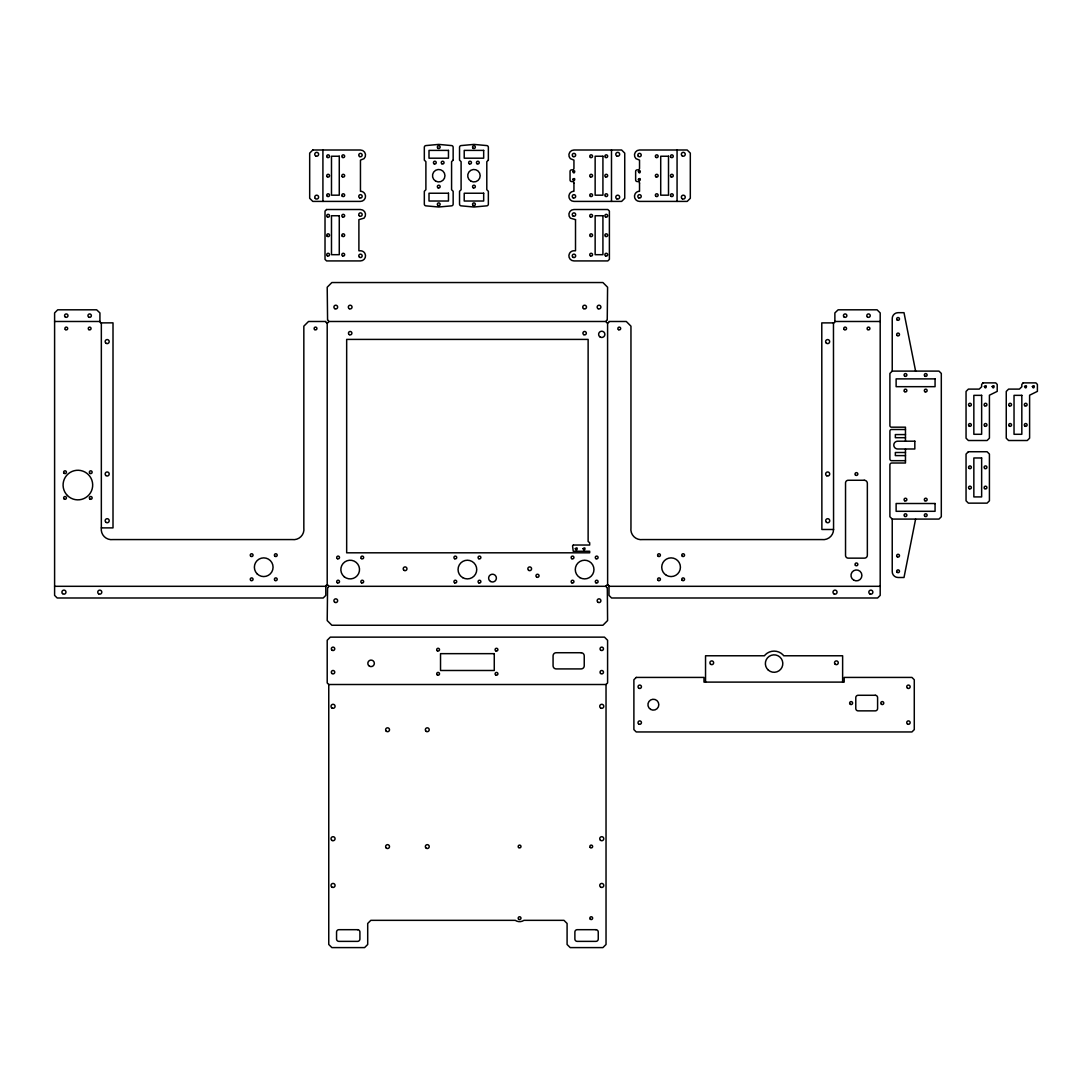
<?xml version="1.0" encoding="UTF-8"?>
<svg xmlns="http://www.w3.org/2000/svg" width="1092" height="1092" viewBox="0 0 1092 1092"><rect width="100%" height="100%" fill="white"/><g stroke="black" fill="none" stroke-linecap="round" stroke-linejoin="round"><path stroke-width="1.5" d="M606.197 586.39L606.224 586.022A1.406 1.406 0 0 1 607.63 584.903L607.875 584.93M54.6 321.485L99.932 321.485A1.406 1.406 0 0 0 101.338 322.891L101.338 527.886A10.333 10.333 0 0 0 113.008 539.571L292.151 539.571A10.333 10.333 0 0 0 303.835 527.886L303.835 326.167L308.517 321.485L325.798 321.485A1.406 1.406 0 0 0 327.081 322.891A1.406 1.406 0 0 0 328.583 321.731A1.406 1.406 0 0 0 327.573 320.133L327.204 287.223L331.872 282.541L602.92 282.541L607.589 287.223L607.234 320.133A1.406 1.406 0 0 0 606.21 321.731A1.406 1.406 0 0 0 607.712 322.891A1.406 1.406 0 0 0 608.995 321.485L626.289 321.485L630.958 326.167L630.958 527.886A10.333 10.333 0 0 0 642.642 539.571L821.785 539.571A10.333 10.333 0 0 0 833.565 529.483L833.469 322.891A1.406 1.406 0 0 0 834.875 321.485L834.875 312.926L838.137 309.814L877.081 309.814L880.193 312.926L880.193 595.386L877.599 597.993L611.561 597.993L608.995 595.386L608.995 586.227A1.406 1.406 0 0 0 607.63 584.903L607.589 322.891M915.601 519.082L903.999 577.504L898.074 577.504A5.856 5.856 0 0 1 892.232 571.266L892.232 519.082L889.898 516.748L889.898 464.864A1.856 1.856 0 0 1 891.754 463.008L905.473 463.008L905.473 448.989M606.033 684.507L607.589 682.937L607.589 640.267L604.477 637.141L330.316 637.141L327.204 640.267L327.204 682.95L328.76 684.507L606.033 684.507L606.033 944.484L602.92 947.597L570.215 947.597L567.089 944.484L567.089 923.463L563.977 920.338L523.955 920.338A7.849 7.849 0 0 1 515.233 920.338L370.816 920.338L367.704 923.463L367.704 944.484L364.592 947.597L331.872 947.597L328.76 944.484L328.76 684.507M915.601 371.103L903.999 312.681L898.074 312.681A5.856 5.856 0 0 0 892.232 318.919L892.232 371.103L889.898 373.437L889.898 425.58A1.597 1.597 0 0 0 891.345 427.177L905.473 427.177L905.473 441.195M101.338 322.891L113.008 322.85L113.008 527.886L101.338 527.886M328.61 321.485L606.197 321.485M834.875 321.485L880.193 321.485M833.469 322.891L821.785 322.891L821.88 529.483L833.565 529.483M892.232 371.103L938.97 371.103L941.304 373.437L941.304 516.748L938.97 519.082L892.232 519.082M905.473 429.511L891.481 429.511A1.597 1.597 0 0 0 889.898 431.203L889.898 459.009A1.665 1.665 0 0 0 891.563 460.674L905.473 460.674M905.473 434.575L895.344 434.575L895.344 437.701L905.473 437.701M905.473 452.498L895.344 452.498L895.344 455.61L905.473 455.61M54.6 586.308L325.798 586.308A1.406 1.406 0 0 1 327.081 584.903A1.406 1.406 0 0 1 328.583 586.063A1.406 1.406 0 0 1 327.573 587.66L327.204 620.57L331.872 625.252L602.92 625.252L607.589 620.57L607.316 587.673A1.406 1.406 0 0 1 606.197 586.145M328.61 586.308L606.197 586.308M608.995 586.308L880.193 586.308M842.628 682.104L842.628 655.773L783.687 655.773L782.896 654.75A12.462 12.462 0 0 0 765.274 654.75L764.496 655.773L705.541 655.773L705.541 682.104M677.067 150L677.067 201.406M611.493 150L611.493 201.406M327.204 322.891L327.204 584.903M325.798 586.308L325.798 595.386L323.205 597.993L57.194 597.993L54.6 595.386L54.6 312.926L57.712 309.814L96.656 309.814L99.932 312.926L99.932 321.485M322.918 150L322.918 201.406M573.942 183.115L573.942 191.291A5.064 5.064 0 0 0 570.365 192.765L569.56 193.816A5.064 5.064 0 0 0 573.942 201.406L621.621 201.406L624.733 198.294L624.733 153.126L621.621 150L573.942 150A5.064 5.064 0 0 0 570.365 158.654L573.942 160.128L573.942 168.304A1.556 1.556 0 0 1 572.385 169.861L571.607 169.861A1.556 1.556 0 0 0 570.051 171.43L570.051 179.989A1.556 1.556 0 0 0 571.607 181.545L572.385 181.545A1.556 1.556 0 0 1 573.942 183.115M575.511 219.642L575.511 250.791L573.942 250.791A5.064 5.064 0 0 0 570.365 252.279L569.56 253.317A5.064 5.064 0 0 0 573.942 260.92L607.835 260.92L609.391 259.364L609.391 211.07L607.835 209.514L573.942 209.514A5.064 5.064 0 0 0 570.365 218.154L575.511 219.642M639.53 183.115L639.53 191.291A5.064 5.064 0 0 0 635.953 192.765L635.148 193.816A5.064 5.064 0 0 0 639.53 201.406L687.196 201.406L690.308 198.294L690.308 153.126L687.196 150L639.53 150A5.064 5.064 0 0 0 635.953 158.654L639.53 160.128L639.53 168.304A1.556 1.556 0 0 1 637.974 169.861L637.196 169.861A1.556 1.556 0 0 0 635.64 171.43L635.64 179.989A1.556 1.556 0 0 0 637.196 181.545L637.974 181.545A1.556 1.556 0 0 1 639.53 183.115M575.307 548.662C576.876 553.071 578.664 545.399 575.307 548.662M572.822 171.512C574.255 175.976 576.289 168.359 572.822 171.512M572.822 179.306C574.255 183.756 576.289 176.153 572.822 179.306M583.101 548.621C584.534 553.084 586.568 545.468 583.101 548.621M638.397 171.512C639.83 175.976 641.864 168.359 638.397 171.512M638.397 179.306C639.83 183.756 641.864 176.153 638.397 179.306M984.397 386.472C985.83 390.936 987.864 383.319 984.397 386.472M992.191 386.472C993.624 390.936 995.658 383.319 992.191 386.472M1024.583 386.472C1026.016 390.936 1028.063 383.319 1024.583 386.472M1032.377 386.472C1033.81 390.936 1035.844 383.319 1032.377 386.472M982.95 382.882L981.64 384.439L981.64 386.773L979.224 389.107L968.386 389.107L966.051 391.455L966.051 438.179L968.386 440.513L987.086 440.513L989.42 438.179L989.42 395.208L997.214 391.373L997.214 384.439L995.713 382.882L982.95 382.882M1023.136 382.882L1021.825 384.439L1021.825 386.773L1019.409 389.107L1008.585 389.107L1006.251 391.455L1006.251 438.179L1008.585 440.513L1027.272 440.513L1029.606 438.179L1029.606 395.208L1037.4 391.373L1037.4 384.439L1035.912 382.882L1023.136 382.882M312.79 150L309.678 153.126L309.678 198.294L312.79 201.406L360.456 201.406A5.064 5.064 0 0 0 364.851 193.816L364.046 192.765A5.064 5.064 0 0 0 360.456 191.291L360.456 160.128L364.046 158.654A5.064 5.064 0 0 0 360.456 150L312.79 150M326.576 209.514L325.02 211.07L325.02 259.364L326.576 260.92L360.456 260.92A5.064 5.064 0 0 0 364.851 253.317L364.046 252.279A5.064 5.064 0 0 0 360.456 250.791L358.899 250.791L358.899 219.642L364.046 218.154A5.064 5.064 0 0 0 360.456 209.514L326.576 209.514M453.153 160.128L451.583 161.684L451.583 189.735L453.153 191.291L453.153 204.136A1.72 1.72 0 0 1 451.583 205.842L438.738 207.016L425.894 205.842A1.72 1.72 0 0 1 424.324 204.136L424.324 191.291L425.894 189.735L425.894 161.684L424.324 160.128L424.324 147.284A1.72 1.72 0 0 1 425.894 145.577L438.738 144.403L451.583 145.577A1.72 1.72 0 0 1 453.153 147.284L453.153 160.128M488.356 160.128L486.8 161.684L486.8 189.735L488.356 191.291L488.356 204.136A1.72 1.72 0 0 1 486.8 205.842L473.942 207.016L461.097 205.842A1.72 1.72 0 0 1 459.541 204.136L459.541 191.291L461.097 189.735L461.097 161.684L459.541 160.128L459.541 147.284A1.72 1.72 0 0 1 461.097 145.577L473.942 144.403L486.8 145.577A1.72 1.72 0 0 1 488.356 147.284L488.356 160.128M573.355 545.031L572.549 545.823L573.245 551.255L589.68 551.255L589.68 552.811L346.669 552.811L346.669 339.407L588.124 339.407L588.124 541.523L589.68 542.683L589.68 545.031L573.355 545.031M636.226 677.422L633.892 679.77L633.892 729.606L636.226 731.954L911.943 731.954L914.277 729.606L914.277 679.77L911.943 677.422L844.184 677.422L844.184 682.104L703.985 682.104L703.985 677.422L636.226 677.422M968.386 451.733L966.051 454.067L966.051 500.805L968.386 503.139L987.086 503.139L989.42 500.805L989.42 454.067L987.086 451.733L968.386 451.733M448.471 150.396L429.006 150.396L429.006 158.19L448.471 158.19L448.471 150.396M483.674 150.396L464.209 150.396L464.209 158.19L483.674 158.19L483.674 150.396M339.271 156.238L331.49 156.238L331.49 195.181L339.271 195.181L339.271 156.238M602.92 156.238L595.14 156.238L595.14 195.181L602.92 195.181L602.92 156.238M668.509 156.238L660.715 156.238L660.715 195.181L668.509 195.181L668.509 156.238M448.471 193.229L429.006 193.229L429.006 201.024L448.471 201.024L448.471 193.229M483.674 193.229L464.209 193.229L464.209 201.024L483.674 201.024L483.674 193.229M339.271 215.738L331.49 215.738L331.49 254.682L339.271 254.682L339.271 215.738M602.92 215.738L595.14 215.738L595.14 254.682L602.92 254.682L602.92 215.738M935.066 378.883L896.122 378.883L896.122 386.677L935.066 386.677L935.066 378.883M981.64 395.345L973.846 395.345L973.846 434.288L981.64 434.288L981.64 395.345M1021.825 395.345L1014.031 395.345L1014.031 434.288L1021.825 434.288L1021.825 395.345M914.823 441.195L897.679 441.195A3.89 3.89 0 0 0 893.788 445.099A3.89 3.89 0 0 0 897.679 448.989L914.823 448.989L914.823 441.195M981.64 457.971L973.846 457.971L973.846 496.915L981.64 496.915L981.64 457.971M864.236 480.262L848.648 480.262A2.757 2.757 0 0 0 845.536 483.374L845.536 555.036A2.771 2.771 0 0 0 848.648 558.149L864.236 558.149A2.907 2.907 0 0 0 867.348 555.036L867.348 483.374A3.058 3.058 0 0 0 864.236 480.262M935.066 503.508L896.122 503.508L896.122 511.302L935.066 511.302L935.066 503.508M581.108 652.729L556.197 652.729A3.112 3.112 0 0 0 553.071 655.842L553.071 665.806A3.112 3.112 0 0 0 556.197 668.918L581.108 668.918A3.112 3.112 0 0 0 584.234 665.806L584.234 655.842A3.112 3.112 0 0 0 581.108 652.729M494.267 653.658L440.526 653.658L440.526 670.488L494.267 670.488L494.267 653.658M875.265 695.276L858.135 695.276A2.334 2.334 0 0 0 855.787 697.624L855.787 708.517A2.334 2.334 0 0 0 858.135 710.865L875.265 710.865A2.334 2.334 0 0 0 877.599 708.517L877.599 697.624A2.334 2.334 0 0 0 875.265 695.276M357.575 929.688L338.889 929.688A2.334 2.334 0 0 0 336.554 932.022L336.554 939.038A2.334 2.334 0 0 0 338.889 941.372L357.575 941.372A2.334 2.334 0 0 0 359.91 939.038L359.91 932.022A2.334 2.334 0 0 0 357.575 929.688M595.918 929.688L577.218 929.688A2.334 2.334 0 0 0 574.883 932.022L574.883 939.038A2.334 2.334 0 0 0 577.218 941.372L595.918 941.372A2.334 2.334 0 0 0 598.252 939.038L598.252 932.022A2.334 2.334 0 0 0 595.918 929.688M590.458 157.453A1.406 1.406 0 0 0 592.56 156.238A1.406 1.406 0 0 0 590.458 155.023A1.406 1.406 0 0 0 590.458 157.453M573.095 197.829A1.72 1.72 0 0 0 575.661 196.355A1.72 1.72 0 0 0 573.095 194.867A1.72 1.72 0 0 0 573.095 197.829M573.095 156.552A1.72 1.72 0 0 0 575.661 155.064A1.72 1.72 0 0 0 573.095 153.59A1.72 1.72 0 0 0 573.095 156.552M590.458 196.396A1.406 1.406 0 0 0 592.56 195.181A1.406 1.406 0 0 0 590.458 193.966A1.406 1.406 0 0 0 590.458 196.396M590.458 176.918A1.406 1.406 0 0 0 592.56 175.703A1.406 1.406 0 0 0 590.458 174.488A1.406 1.406 0 0 0 590.458 176.918M605.569 157.453A1.406 1.406 0 0 0 607.671 156.238A1.406 1.406 0 0 0 605.569 155.023A1.406 1.406 0 0 0 605.569 157.453M605.569 176.918A1.406 1.406 0 0 0 607.671 175.703A1.406 1.406 0 0 0 605.569 174.488A1.406 1.406 0 0 0 605.569 176.918M605.569 196.396A1.406 1.406 0 0 0 607.671 195.181A1.406 1.406 0 0 0 605.569 193.966A1.406 1.406 0 0 0 605.569 196.396M616.748 155.979A1.952 1.952 0 0 0 619.669 154.286A1.952 1.952 0 0 0 616.748 152.607A1.952 1.952 0 0 0 616.748 155.979M616.748 198.812A1.952 1.952 0 0 0 619.669 197.133A1.952 1.952 0 0 0 616.748 195.441A1.952 1.952 0 0 0 616.748 198.812M337.401 558.708A1.406 1.406 0 0 0 339.503 557.493A1.406 1.406 0 0 0 337.401 556.278A1.406 1.406 0 0 0 337.401 558.708M361.315 558.531A1.406 1.406 0 0 0 363.622 557.78A1.406 1.406 0 0 0 361.821 556.156A1.406 1.406 0 0 0 361.315 558.531M337.401 582.841A1.406 1.406 0 0 0 339.503 581.627A1.406 1.406 0 0 0 337.401 580.412A1.406 1.406 0 0 0 337.401 582.841M361.548 582.841A1.406 1.406 0 0 0 363.65 581.627A1.406 1.406 0 0 0 361.548 580.412A1.406 1.406 0 0 0 361.548 582.841M600.19 337.046A3.112 3.112 0 0 0 604.872 334.343A3.112 3.112 0 0 0 600.19 331.64A3.112 3.112 0 0 0 600.19 337.046M666.393 575.32A9.35 9.35 0 0 0 680.425 567.226A9.35 9.35 0 0 0 666.393 559.131A9.35 9.35 0 0 0 666.393 575.32M658.299 556.36A1.406 1.406 0 0 0 660.401 555.145A1.406 1.406 0 0 0 658.299 553.931A1.406 1.406 0 0 0 658.299 556.36M682.445 556.36A1.406 1.406 0 0 0 684.548 555.145A1.406 1.406 0 0 0 682.445 553.931A1.406 1.406 0 0 0 682.445 556.36M682.159 580.289A1.406 1.406 0 0 0 684.493 579.661A1.406 1.406 0 0 0 682.787 577.941A1.406 1.406 0 0 0 682.159 580.289M658.299 580.507A1.406 1.406 0 0 0 660.401 579.292A1.406 1.406 0 0 0 658.299 578.077A1.406 1.406 0 0 0 658.299 580.507M844.184 329.525A1.406 1.406 0 0 0 846.518 328.829A1.406 1.406 0 0 0 844.744 327.163A1.406 1.406 0 0 0 844.184 329.525M867.539 329.511A1.406 1.406 0 0 0 869.874 328.842A1.406 1.406 0 0 0 868.14 327.15A1.406 1.406 0 0 0 867.539 329.511M344.144 576.699A9.35 9.35 0 0 0 359.377 571.225A9.35 9.35 0 0 0 347.024 560.769A9.35 9.35 0 0 0 344.144 576.699M595.877 582.773A1.406 1.406 0 0 0 598.088 581.763A1.406 1.406 0 0 0 596.109 580.357A1.406 1.406 0 0 0 595.877 582.773M595.986 558.708A1.406 1.406 0 0 0 598.088 557.493A1.406 1.406 0 0 0 595.986 556.278A1.406 1.406 0 0 0 595.986 558.708M571.839 558.708A1.406 1.406 0 0 0 573.942 557.493A1.406 1.406 0 0 0 571.839 556.278A1.406 1.406 0 0 0 571.839 558.708M571.839 582.841A1.406 1.406 0 0 0 573.942 581.627A1.406 1.406 0 0 0 571.839 580.412A1.406 1.406 0 0 0 571.839 582.841M579.948 577.654A9.35 9.35 0 0 0 593.966 569.56A9.35 9.35 0 0 0 579.948 561.465A9.35 9.35 0 0 0 579.948 577.654M349.317 334.657A1.72 1.72 0 0 0 351.897 333.169A1.72 1.72 0 0 0 349.317 331.695A1.72 1.72 0 0 0 349.317 334.657M583.756 334.657A1.72 1.72 0 0 0 586.336 333.169A1.72 1.72 0 0 0 583.756 331.695A1.72 1.72 0 0 0 583.756 334.657M462.721 577.654A9.35 9.35 0 0 0 476.74 569.56A9.35 9.35 0 0 0 462.721 561.465A9.35 9.35 0 0 0 462.721 577.654M478.774 558.708A1.406 1.406 0 0 0 480.876 557.493A1.406 1.406 0 0 0 478.774 556.278A1.406 1.406 0 0 0 478.774 558.708M454.627 558.708A1.406 1.406 0 0 0 456.729 557.493A1.406 1.406 0 0 0 454.627 556.278A1.406 1.406 0 0 0 454.627 558.708M454.627 582.841A1.406 1.406 0 0 0 456.729 581.627A1.406 1.406 0 0 0 454.627 580.412A1.406 1.406 0 0 0 454.627 582.841M478.774 582.841A1.406 1.406 0 0 0 480.876 581.627A1.406 1.406 0 0 0 478.774 580.412A1.406 1.406 0 0 0 478.774 582.841M404.149 570.406A1.87 1.87 0 0 0 406.961 568.782A1.87 1.87 0 0 0 404.149 567.158A1.87 1.87 0 0 0 404.149 570.406M528.774 570.406A1.87 1.87 0 0 0 531.572 568.782A1.87 1.87 0 0 0 528.774 567.158A1.87 1.87 0 0 0 528.774 570.406M618.441 329.634A1.406 1.406 0 0 0 620.665 328.665A1.406 1.406 0 0 0 618.714 327.218A1.406 1.406 0 0 0 618.441 329.634M855.446 565.369A1.406 1.406 0 0 0 857.793 564.741A1.406 1.406 0 0 0 856.087 563.022A1.406 1.406 0 0 0 855.446 565.369M855.446 475.02A1.406 1.406 0 0 0 857.793 474.392A1.406 1.406 0 0 0 856.087 472.672A1.406 1.406 0 0 0 855.446 475.02M853.712 580.125A5.446 5.446 0 0 0 861.902 575.402A5.446 5.446 0 0 0 853.712 570.679A5.446 5.446 0 0 0 853.712 580.125M597.706 602.033A1.87 1.87 0 0 0 600.832 601.201A1.87 1.87 0 0 0 598.539 598.907A1.87 1.87 0 0 0 597.706 602.033M334.834 602.334A1.87 1.87 0 0 0 337.646 600.709A1.87 1.87 0 0 0 334.834 599.098A1.87 1.87 0 0 0 334.834 602.334M369.451 666.188A3.276 3.276 0 0 0 374.351 663.349A3.276 3.276 0 0 0 369.451 660.524A3.276 3.276 0 0 0 369.451 666.188M437.414 675.02A1.406 1.406 0 0 0 439.516 673.805A1.406 1.406 0 0 0 437.414 672.59A1.406 1.406 0 0 0 437.414 675.02M495.795 650.887A1.406 1.406 0 0 0 497.897 649.672A1.406 1.406 0 0 0 495.795 648.457A1.406 1.406 0 0 0 495.795 650.887M495.591 674.87A1.406 1.406 0 0 0 497.884 674.092A1.406 1.406 0 0 0 496.068 672.481A1.406 1.406 0 0 0 495.591 674.87M437.401 650.887A1.406 1.406 0 0 0 439.503 649.672A1.406 1.406 0 0 0 437.401 648.457A1.406 1.406 0 0 0 437.401 650.887M490.554 581.476A3.89 3.89 0 0 0 496.396 578.105A3.89 3.89 0 0 0 490.554 574.733A3.89 3.89 0 0 0 490.554 581.476M536.718 577.136A1.556 1.556 0 0 0 539.052 575.784A1.556 1.556 0 0 0 536.718 574.447A1.556 1.556 0 0 0 536.718 577.136M583.483 308.572A1.87 1.87 0 0 0 586.472 307.316A1.87 1.87 0 0 0 583.892 305.351A1.87 1.87 0 0 0 583.483 308.572M349.249 308.695A1.87 1.87 0 0 0 352.047 307.084A1.87 1.87 0 0 0 349.249 305.46A1.87 1.87 0 0 0 349.249 308.695M598.088 308.695A1.87 1.87 0 0 0 600.9 307.084A1.87 1.87 0 0 0 598.088 305.46A1.87 1.87 0 0 0 598.088 308.695M334.834 308.695A1.87 1.87 0 0 0 337.646 307.084A1.87 1.87 0 0 0 334.834 305.46A1.87 1.87 0 0 0 334.834 308.695M105.747 343.024A2.02 2.02 0 0 0 109.132 342.096A2.02 2.02 0 0 0 106.634 339.639A2.02 2.02 0 0 0 105.747 343.024M105.787 475.47A2.02 2.02 0 0 0 109.145 474.447A2.02 2.02 0 0 0 106.579 472.058A2.02 2.02 0 0 0 105.787 475.47M105.747 522.153A2.02 2.02 0 0 0 109.132 521.253A2.02 2.02 0 0 0 106.647 518.768A2.02 2.02 0 0 0 105.747 522.153M826.535 522.372A2.02 2.02 0 0 0 829.729 520.939A2.02 2.02 0 0 0 826.89 518.877A2.02 2.02 0 0 0 826.535 522.372M826.63 475.73A2.02 2.02 0 0 0 829.702 474.037A2.02 2.02 0 0 0 826.712 472.222A2.02 2.02 0 0 0 826.63 475.73M826.412 343.202A2.02 2.02 0 0 0 829.647 341.837A2.02 2.02 0 0 0 826.862 339.721A2.02 2.02 0 0 0 826.412 343.202M88.739 317.103A1.72 1.72 0 0 0 91.359 315.711A1.72 1.72 0 0 0 88.848 314.141A1.72 1.72 0 0 0 88.739 317.103M65.424 317.13A1.72 1.72 0 0 0 67.991 315.656A1.72 1.72 0 0 0 65.424 314.168A1.72 1.72 0 0 0 65.424 317.13M844.007 316.926A1.72 1.72 0 0 0 846.832 315.998A1.72 1.72 0 0 0 844.607 314.018A1.72 1.72 0 0 0 844.007 316.926M867.376 316.926A1.72 1.72 0 0 0 870.201 315.998A1.72 1.72 0 0 0 867.976 314.018A1.72 1.72 0 0 0 867.376 316.926M833.919 593.843A2.02 2.02 0 0 0 837.045 592.26A2.02 2.02 0 0 0 834.111 590.335A2.02 2.02 0 0 0 833.919 593.843M869.805 593.884A2.02 2.02 0 0 0 872.877 592.192A2.02 2.02 0 0 0 869.874 590.376A2.02 2.02 0 0 0 869.805 593.884M98.594 593.789A2.02 2.02 0 0 0 101.788 592.342A2.02 2.02 0 0 0 98.935 590.308A2.02 2.02 0 0 0 98.594 593.789M62.517 593.584A2.02 2.02 0 0 0 65.902 592.669A2.02 2.02 0 0 0 63.418 590.185A2.02 2.02 0 0 0 62.517 593.584M65.356 329.552A1.406 1.406 0 0 0 67.663 328.774A1.406 1.406 0 0 0 65.834 327.177A1.406 1.406 0 0 0 65.356 329.552M88.752 329.579A1.406 1.406 0 0 0 91.032 328.733A1.406 1.406 0 0 0 89.162 327.19A1.406 1.406 0 0 0 88.752 329.579M250.955 580.507A1.406 1.406 0 0 0 253.057 579.292A1.406 1.406 0 0 0 250.955 578.077A1.406 1.406 0 0 0 250.955 580.507M275.102 580.507A1.406 1.406 0 0 0 277.204 579.292A1.406 1.406 0 0 0 275.102 578.077A1.406 1.406 0 0 0 275.102 580.507M250.682 556.169A1.406 1.406 0 0 0 253.016 555.473A1.406 1.406 0 0 0 251.256 553.808A1.406 1.406 0 0 0 250.682 556.169M274.897 556.224A1.406 1.406 0 0 0 277.177 555.391A1.406 1.406 0 0 0 275.32 553.835A1.406 1.406 0 0 0 274.897 556.224M257.111 573.832A9.35 9.35 0 0 0 272.754 569.642A9.35 9.35 0 0 0 261.302 558.189A9.35 9.35 0 0 0 257.111 573.832M314.592 329.538A1.406 1.406 0 0 0 316.898 328.788A1.406 1.406 0 0 0 315.083 327.163A1.406 1.406 0 0 0 314.592 329.538M89.749 498.894A1.406 1.406 0 0 0 92.097 498.266A1.406 1.406 0 0 0 90.377 496.546A1.406 1.406 0 0 0 89.749 498.894M67.417 495.522A14.797 14.797 0 0 0 92.178 488.888A14.797 14.797 0 0 0 74.051 470.761A14.797 14.797 0 0 0 67.417 495.522M64.046 473.205A1.406 1.406 0 0 0 66.394 472.549A1.406 1.406 0 0 0 64.66 470.857A1.406 1.406 0 0 0 64.046 473.205M90.022 473.409A1.406 1.406 0 0 0 92.138 472.222A1.406 1.406 0 0 0 90.063 470.98A1.406 1.406 0 0 0 90.022 473.409M64.332 499.112A1.406 1.406 0 0 0 66.435 497.911A1.406 1.406 0 0 0 64.332 496.696A1.406 1.406 0 0 0 64.332 499.112M835.08 664.113A1.87 1.87 0 0 0 838.206 663.267A1.87 1.87 0 0 0 835.912 660.974A1.87 1.87 0 0 0 835.08 664.113M710.496 664.141A1.87 1.87 0 0 0 713.595 663.213A1.87 1.87 0 0 0 711.233 660.988A1.87 1.87 0 0 0 710.496 664.141M768.345 670.133A8.722 8.722 0 0 0 782.65 665.26A8.722 8.722 0 0 0 771.266 655.309A8.722 8.722 0 0 0 768.345 670.133M638.82 688.219A1.72 1.72 0 0 0 641.441 686.841A1.72 1.72 0 0 0 638.929 685.257A1.72 1.72 0 0 0 638.82 688.219M638.52 723.819A1.72 1.72 0 0 0 641.386 723.041A1.72 1.72 0 0 0 639.284 720.952A1.72 1.72 0 0 0 638.52 723.819M907.588 724.092A1.72 1.72 0 0 0 910.155 722.604A1.72 1.72 0 0 0 907.588 721.116A1.72 1.72 0 0 0 907.588 724.092M907.588 688.26A1.72 1.72 0 0 0 910.155 686.772A1.72 1.72 0 0 0 907.588 685.285A1.72 1.72 0 0 0 907.588 688.26M650.641 709.404A5.446 5.446 0 0 0 658.817 704.681A5.446 5.446 0 0 0 650.641 699.972A5.446 5.446 0 0 0 650.641 709.404M850.381 704.354A1.474 1.474 0 0 0 852.593 703.071A1.474 1.474 0 0 0 850.381 701.787A1.474 1.474 0 0 0 850.381 704.354M881.531 704.354A1.474 1.474 0 0 0 883.756 703.071A1.474 1.474 0 0 0 881.531 701.787A1.474 1.474 0 0 0 881.531 704.354M904.777 516.407A1.406 1.406 0 0 0 906.879 515.192A1.406 1.406 0 0 0 904.777 513.977A1.406 1.406 0 0 0 904.777 516.407M924.733 516.188A1.406 1.406 0 0 0 927.081 515.56A1.406 1.406 0 0 0 925.361 513.841A1.406 1.406 0 0 0 924.733 516.188M924.828 500.696A1.406 1.406 0 0 0 927.108 499.849A1.406 1.406 0 0 0 925.238 498.293A1.406 1.406 0 0 0 924.828 500.696M904.722 500.791A1.406 1.406 0 0 0 906.879 499.672A1.406 1.406 0 0 0 904.831 498.375A1.406 1.406 0 0 0 904.722 500.791M904.476 391.564A1.406 1.406 0 0 0 906.824 390.936A1.406 1.406 0 0 0 905.104 389.216A1.406 1.406 0 0 0 904.476 391.564M925.02 391.782A1.406 1.406 0 0 0 927.122 390.567A1.406 1.406 0 0 0 925.02 389.353A1.406 1.406 0 0 0 925.02 391.782M924.788 376.044A1.406 1.406 0 0 0 927.094 375.279A1.406 1.406 0 0 0 925.279 373.669A1.406 1.406 0 0 0 924.788 376.044M904.777 376.208A1.406 1.406 0 0 0 906.879 374.993A1.406 1.406 0 0 0 904.777 373.778A1.406 1.406 0 0 0 904.777 376.208M984.82 426.153A1.406 1.406 0 0 0 986.936 424.938A1.406 1.406 0 0 0 984.82 423.723A1.406 1.406 0 0 0 984.82 426.153M984.534 405.678A1.406 1.406 0 0 0 986.881 405.05A1.406 1.406 0 0 0 985.161 403.33A1.406 1.406 0 0 0 984.534 405.678M969.054 405.774A1.406 1.406 0 0 0 971.334 404.927A1.406 1.406 0 0 0 969.464 403.371A1.406 1.406 0 0 0 969.054 405.774M969.191 426.126A1.406 1.406 0 0 0 971.348 425.006A1.406 1.406 0 0 0 969.3 423.696A1.406 1.406 0 0 0 969.191 426.126M984.534 488.547A1.406 1.406 0 0 0 986.881 487.919A1.406 1.406 0 0 0 985.161 486.213A1.406 1.406 0 0 0 984.534 488.547M984.82 468.523A1.406 1.406 0 0 0 986.936 467.308A1.406 1.406 0 0 0 984.82 466.093A1.406 1.406 0 0 0 984.82 468.523M969.054 468.386A1.406 1.406 0 0 0 971.334 467.553A1.406 1.406 0 0 0 969.464 465.997A1.406 1.406 0 0 0 969.054 468.386M969.191 488.738A1.406 1.406 0 0 0 971.348 487.619A1.406 1.406 0 0 0 969.3 486.322A1.406 1.406 0 0 0 969.191 488.738M897.078 572.263A1.406 1.406 0 0 0 899.426 571.635A1.406 1.406 0 0 0 897.706 569.915A1.406 1.406 0 0 0 897.078 572.263M897.378 556.906A1.406 1.406 0 0 0 899.48 555.692A1.406 1.406 0 0 0 897.378 554.477A1.406 1.406 0 0 0 897.378 556.906M897.078 335.49A1.406 1.406 0 0 0 899.426 334.862A1.406 1.406 0 0 0 897.706 333.142A1.406 1.406 0 0 0 897.078 335.49M897.078 319.915A1.406 1.406 0 0 0 899.426 319.274A1.406 1.406 0 0 0 897.706 317.567A1.406 1.406 0 0 0 897.078 319.915M315.315 198.498A1.952 1.952 0 0 0 318.564 197.625A1.952 1.952 0 0 0 316.189 195.25A1.952 1.952 0 0 0 315.315 198.498M315.711 155.979A1.952 1.952 0 0 0 318.632 154.286A1.952 1.952 0 0 0 315.711 152.607A1.952 1.952 0 0 0 315.711 155.979M327.436 196.396A1.406 1.406 0 0 0 329.538 195.181A1.406 1.406 0 0 0 327.436 193.966A1.406 1.406 0 0 0 327.436 196.396M327.15 176.699A1.406 1.406 0 0 0 329.497 176.071A1.406 1.406 0 0 0 327.777 174.351A1.406 1.406 0 0 0 327.15 176.699M327.436 157.453A1.406 1.406 0 0 0 329.538 156.238A1.406 1.406 0 0 0 327.436 155.023A1.406 1.406 0 0 0 327.436 157.453M342.26 196.178A1.406 1.406 0 0 0 344.608 195.55A1.406 1.406 0 0 0 342.888 193.83A1.406 1.406 0 0 0 342.26 196.178M342.26 176.699A1.406 1.406 0 0 0 344.608 176.071A1.406 1.406 0 0 0 342.888 174.351A1.406 1.406 0 0 0 342.26 176.699M342.547 157.453A1.406 1.406 0 0 0 344.649 156.238A1.406 1.406 0 0 0 342.547 155.023A1.406 1.406 0 0 0 342.547 157.453M359.609 156.552A1.72 1.72 0 0 0 362.175 155.064A1.72 1.72 0 0 0 359.609 153.59A1.72 1.72 0 0 0 359.609 156.552M359.609 197.829A1.72 1.72 0 0 0 362.175 196.355A1.72 1.72 0 0 0 359.609 194.867A1.72 1.72 0 0 0 359.609 197.829M327.436 255.897A1.406 1.406 0 0 0 329.538 254.682A1.406 1.406 0 0 0 327.436 253.467A1.406 1.406 0 0 0 327.436 255.897M327.15 236.2A1.406 1.406 0 0 0 329.497 235.572A1.406 1.406 0 0 0 327.777 233.865A1.406 1.406 0 0 0 327.15 236.2M327.436 216.953A1.406 1.406 0 0 0 329.538 215.738A1.406 1.406 0 0 0 327.436 214.523A1.406 1.406 0 0 0 327.436 216.953M342.547 255.897A1.406 1.406 0 0 0 344.649 254.682A1.406 1.406 0 0 0 342.547 253.467A1.406 1.406 0 0 0 342.547 255.897M342.26 236.2A1.406 1.406 0 0 0 344.608 235.572A1.406 1.406 0 0 0 342.888 233.865A1.406 1.406 0 0 0 342.26 236.2M342.547 216.953A1.406 1.406 0 0 0 344.649 215.738A1.406 1.406 0 0 0 342.547 214.523A1.406 1.406 0 0 0 342.547 216.953M359.254 215.779A1.72 1.72 0 0 0 362.121 215.015A1.72 1.72 0 0 0 360.019 212.913A1.72 1.72 0 0 0 359.254 215.779M359.609 257.343A1.72 1.72 0 0 0 362.175 255.856A1.72 1.72 0 0 0 359.609 254.368A1.72 1.72 0 0 0 359.609 257.343M331.832 650.04A1.72 1.72 0 0 0 334.698 649.276A1.72 1.72 0 0 0 332.596 647.174A1.72 1.72 0 0 0 331.832 650.04M331.913 673.491A1.72 1.72 0 0 0 334.725 672.522A1.72 1.72 0 0 0 332.487 670.57A1.72 1.72 0 0 0 331.913 673.491M600.6 650.095A1.72 1.72 0 0 0 603.426 649.208A1.72 1.72 0 0 0 601.242 647.187A1.72 1.72 0 0 0 600.6 650.095M600.545 673.409A1.72 1.72 0 0 0 603.412 672.645A1.72 1.72 0 0 0 601.31 670.543A1.72 1.72 0 0 0 600.545 673.409M438.042 148.335A1.406 1.406 0 0 0 440.144 147.12A1.406 1.406 0 0 0 438.042 145.905A1.406 1.406 0 0 0 438.042 148.335M437.742 205.282A1.406 1.406 0 0 0 440.09 204.654A1.406 1.406 0 0 0 438.37 202.935A1.406 1.406 0 0 0 437.742 205.282M434.138 163.841A1.406 1.406 0 0 0 436.24 162.626A1.406 1.406 0 0 0 434.138 161.411A1.406 1.406 0 0 0 434.138 163.841M441.741 163.704A1.406 1.406 0 0 0 444.021 162.858A1.406 1.406 0 0 0 442.137 161.316A1.406 1.406 0 0 0 441.741 163.704M438.042 187.824A1.406 1.406 0 0 0 440.144 186.609A1.406 1.406 0 0 0 438.042 185.394A1.406 1.406 0 0 0 438.042 187.824M435.626 181.108A6.224 6.224 0 0 0 444.963 175.703A6.224 6.224 0 0 0 435.626 170.311A6.224 6.224 0 0 0 435.626 181.108M470.829 181.108A6.224 6.224 0 0 0 480.18 175.703A6.224 6.224 0 0 0 470.829 170.311A6.224 6.224 0 0 0 470.829 181.108M473.245 187.824A1.406 1.406 0 0 0 475.348 186.609A1.406 1.406 0 0 0 473.245 185.394A1.406 1.406 0 0 0 473.245 187.824M476.945 163.704A1.406 1.406 0 0 0 479.224 162.858A1.406 1.406 0 0 0 477.34 161.316A1.406 1.406 0 0 0 476.945 163.704M469.342 163.841A1.406 1.406 0 0 0 471.457 162.626A1.406 1.406 0 0 0 469.342 161.411A1.406 1.406 0 0 0 469.342 163.841M473.245 148.335A1.406 1.406 0 0 0 475.348 147.12A1.406 1.406 0 0 0 473.245 145.905A1.406 1.406 0 0 0 473.245 148.335M473.245 205.501A1.406 1.406 0 0 0 475.348 204.3A1.406 1.406 0 0 0 473.245 203.085A1.406 1.406 0 0 0 473.245 205.501M573.095 257.343A1.72 1.72 0 0 0 575.661 255.856A1.72 1.72 0 0 0 573.095 254.368A1.72 1.72 0 0 0 573.095 257.343M572.74 215.779A1.72 1.72 0 0 0 575.607 215.015A1.72 1.72 0 0 0 573.505 212.913A1.72 1.72 0 0 0 572.74 215.779M590.458 216.953A1.406 1.406 0 0 0 592.56 215.738A1.406 1.406 0 0 0 590.458 214.523A1.406 1.406 0 0 0 590.458 216.953M590.458 236.432A1.406 1.406 0 0 0 592.56 235.217A1.406 1.406 0 0 0 590.458 234.002A1.406 1.406 0 0 0 590.458 236.432M590.458 255.897A1.406 1.406 0 0 0 592.56 254.682A1.406 1.406 0 0 0 590.458 253.467A1.406 1.406 0 0 0 590.458 255.897M605.569 216.953A1.406 1.406 0 0 0 607.671 215.738A1.406 1.406 0 0 0 605.569 214.523A1.406 1.406 0 0 0 605.569 216.953M605.569 236.432A1.406 1.406 0 0 0 607.671 235.217A1.406 1.406 0 0 0 605.569 234.002A1.406 1.406 0 0 0 605.569 236.432M605.569 255.897A1.406 1.406 0 0 0 607.671 254.682A1.406 1.406 0 0 0 605.569 253.467A1.406 1.406 0 0 0 605.569 255.897M426.317 731.435A1.952 1.952 0 0 0 429.224 729.756A1.952 1.952 0 0 0 426.317 728.064A1.952 1.952 0 0 0 426.317 731.435M386.186 731.135A1.952 1.952 0 0 0 389.448 730.261A1.952 1.952 0 0 0 387.059 727.873A1.952 1.952 0 0 0 386.186 731.135M426.317 848.266A1.952 1.952 0 0 0 429.224 846.587A1.952 1.952 0 0 0 426.317 844.894A1.952 1.952 0 0 0 426.317 848.266M386.309 848.074A1.952 1.952 0 0 0 389.475 846.914A1.952 1.952 0 0 0 386.896 844.758A1.952 1.952 0 0 0 386.309 848.074M518.591 847.501A1.406 1.406 0 0 0 520.939 846.873A1.406 1.406 0 0 0 519.219 845.153A1.406 1.406 0 0 0 518.591 847.501M518.591 919.15A1.406 1.406 0 0 0 520.939 918.522A1.406 1.406 0 0 0 519.219 916.802A1.406 1.406 0 0 0 518.591 919.15M590.253 847.501A1.406 1.406 0 0 0 592.587 846.873A1.406 1.406 0 0 0 590.881 845.153A1.406 1.406 0 0 0 590.253 847.501M600.491 840.294A2.02 2.02 0 0 0 603.753 839.025A2.02 2.02 0 0 0 601.023 836.827A2.02 2.02 0 0 0 600.491 840.294M600.736 887.195A2.02 2.02 0 0 0 603.78 885.448A2.02 2.02 0 0 0 600.736 883.701A2.02 2.02 0 0 0 600.736 887.195M590.322 919.218A1.406 1.406 0 0 0 592.615 918.427A1.406 1.406 0 0 0 590.786 916.83A1.406 1.406 0 0 0 590.322 919.218M331.941 707.998A2.02 2.02 0 0 0 335.067 706.428A2.02 2.02 0 0 0 332.132 704.504A2.02 2.02 0 0 0 331.941 707.998M332.036 840.471A2.02 2.02 0 0 0 335.067 838.711A2.02 2.02 0 0 0 332.036 836.963A2.02 2.02 0 0 0 332.036 840.471M600.736 708.066A2.02 2.02 0 0 0 603.78 706.306A2.02 2.02 0 0 0 600.736 704.558A2.02 2.02 0 0 0 600.736 708.066M332.036 887.195A2.02 2.02 0 0 0 335.067 885.448A2.02 2.02 0 0 0 332.036 883.701A2.02 2.02 0 0 0 332.036 887.195M682.323 155.979A1.952 1.952 0 0 0 685.244 154.286A1.952 1.952 0 0 0 682.323 152.607A1.952 1.952 0 0 0 682.323 155.979M656.046 157.453A1.406 1.406 0 0 0 658.148 156.238A1.406 1.406 0 0 0 656.046 155.023A1.406 1.406 0 0 0 656.046 157.453M682.323 198.812A1.952 1.952 0 0 0 685.244 197.133A1.952 1.952 0 0 0 682.323 195.441A1.952 1.952 0 0 0 682.323 198.812M638.67 197.829A1.72 1.72 0 0 0 641.236 196.355A1.72 1.72 0 0 0 638.67 194.867A1.72 1.72 0 0 0 638.67 197.829M671.157 196.396A1.406 1.406 0 0 0 673.259 195.181A1.406 1.406 0 0 0 671.157 193.966A1.406 1.406 0 0 0 671.157 196.396M671.157 176.918A1.406 1.406 0 0 0 673.259 175.703A1.406 1.406 0 0 0 671.157 174.488A1.406 1.406 0 0 0 671.157 176.918M670.857 157.234A1.406 1.406 0 0 0 673.204 156.606A1.406 1.406 0 0 0 671.484 154.887A1.406 1.406 0 0 0 670.857 157.234M656.046 196.396A1.406 1.406 0 0 0 658.148 195.181A1.406 1.406 0 0 0 656.046 193.966A1.406 1.406 0 0 0 656.046 196.396M656.046 176.918A1.406 1.406 0 0 0 658.148 175.703A1.406 1.406 0 0 0 656.046 174.488A1.406 1.406 0 0 0 656.046 176.918M638.315 156.279A1.72 1.72 0 0 0 641.181 155.514A1.72 1.72 0 0 0 639.079 153.412A1.72 1.72 0 0 0 638.315 156.279M1009.39 426.126A1.406 1.406 0 0 0 1011.547 425.006A1.406 1.406 0 0 0 1009.499 423.696A1.406 1.406 0 0 0 1009.39 426.126M1009.24 405.774A1.406 1.406 0 0 0 1011.52 404.927A1.406 1.406 0 0 0 1009.65 403.371A1.406 1.406 0 0 0 1009.24 405.774M1024.719 405.678A1.406 1.406 0 0 0 1027.067 405.05A1.406 1.406 0 0 0 1025.361 403.33A1.406 1.406 0 0 0 1024.719 405.678M1025.019 426.153A1.406 1.406 0 0 0 1027.122 424.938A1.406 1.406 0 0 0 1025.019 423.723A1.406 1.406 0 0 0 1025.019 426.153"/></g></svg>
